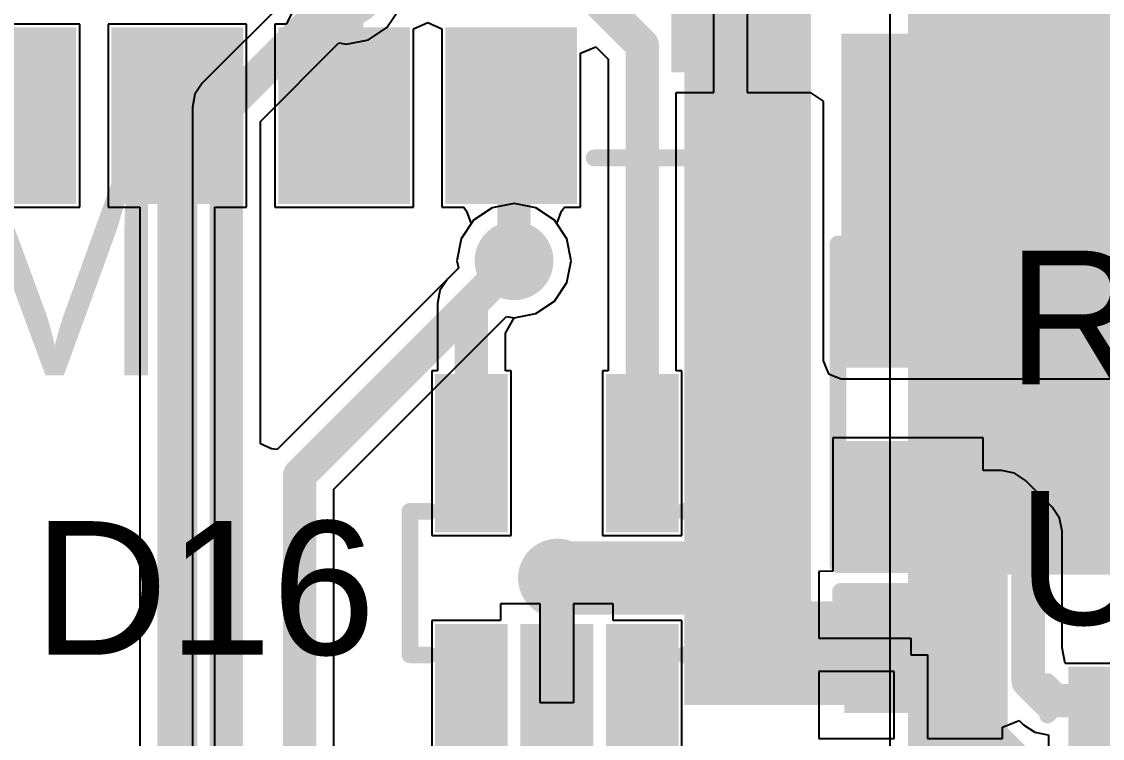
# Model space of a CAD drawing. Header units: millimetres. Extents: x -0.27 to 4.7, y -0.39 to 2.83.
# Drawn here: x 0.8105 to 1.1342, y 1.9989 to 2.2136 of the extents above; entities that cross this region are included whole.
import ezdxf

# ---------------------------------------------------------------- set-up
doc = ezdxf.new("R2010")
doc.units = ezdxf.units.MM
doc.header["$MEASUREMENT"] = 0
for name, color, linetype in [('BottomLayer', 5, 'Continuous'), ('BottomSolder', 6, 'Continuous'), ('TopLayer', 1, 'Continuous'), ('TopOverlay', 2, 'Continuous'), ('TopPaste', 8, 'Continuous'), ('TopSolder', 216, 'Continuous'), ('ViaHoleLayer', 16, 'Continuous')]:
    doc.layers.add(name, color=color, linetype=linetype)
doc.styles.add('Arial', font='', dxfattribs={"height": 0.2})
doc.styles.get('Arial').set_extended_font_data('Arial')

# ---------------------------------------------------------------- blocks, each defined once
blk = doc.blocks.new('XKNANO_113_14')
at = {"layer": 'TopLayer'}
for points in [[(-0.20591, 0.2878), (-0.17441, 0.2878), (-0.17441, 0.24291), (-0.20591, 0.24291)], [(-0.15591, 0.2878), (-0.12441, 0.2878), (-0.12441, 0.24291), (-0.15591, 0.24291)], [(-0.10591, 0.2878), (-0.07441, 0.2878), (-0.07441, 0.24291), (-0.10591, 0.24291)], [(-0.05591, 0.2878), (-0.02441, 0.2878), (-0.02441, 0.24291), (-0.05591, 0.24291)], [(-0.26969, 0.24843), (-0.24213, 0.24843), (-0.24213, 0.16575), (-0.26969, 0.16575)]]:
    blk.add_hatch(color=1, dxfattribs=at).paths.add_polyline_path(points)
at = {"layer": 'TopPaste'}
for points in [[(-0.20591, 0.2878), (-0.17441, 0.2878), (-0.17441, 0.24291), (-0.20591, 0.24291)], [(-0.15591, 0.2878), (-0.12441, 0.2878), (-0.12441, 0.24291), (-0.15591, 0.24291)], [(-0.10591, 0.2878), (-0.07441, 0.2878), (-0.07441, 0.24291), (-0.10591, 0.24291)], [(-0.05591, 0.2878), (-0.02441, 0.2878), (-0.02441, 0.24291), (-0.05591, 0.24291)], [(-0.26969, 0.24843), (-0.24213, 0.24843), (-0.24213, 0.16575), (-0.26969, 0.16575)]]:
    blk.add_hatch(color=8, dxfattribs=at).paths.add_polyline_path(points)
at = {"layer": 'TopSolder'}
for points in [[(-0.20991, 0.2918), (-0.17041, 0.2918), (-0.17041, 0.23891), (-0.20991, 0.23891)], [(-0.15991, 0.2918), (-0.12041, 0.2918), (-0.12041, 0.23891), (-0.15991, 0.23891)], [(-0.10991, 0.2918), (-0.07041, 0.2918), (-0.07041, 0.23891), (-0.10991, 0.23891)], [(-0.05991, 0.2918), (-0.02041, 0.2918), (-0.02041, 0.23891), (-0.05991, 0.23891)], [(-0.27369, 0.25243), (-0.23813, 0.25243), (-0.23813, 0.16175), (-0.27369, 0.16175)]]:
    blk.add_hatch(color=216, dxfattribs=at).paths.add_polyline_path(points)
at = {"layer": 'TopOverlay', "const_width": 0.005}
for points in [[(-0.26, 0.278), (-0.26, 0.258)], [(-0.215, 0.278), (-0.26, 0.278)]]:
    blk.add_lwpolyline(points, dxfattribs=at)
at = {"layer": 'TopOverlay', "const_width": 0.0025}
for points in [[(-0.26125, 0.278, 1), (-0.25875, 0.278, 1)], [(-0.26125, 0.278, 1), (-0.25875, 0.278, 1)], [(-0.21625, 0.278, 1), (-0.21375, 0.278, 1)], [(-0.26125, 0.258, 1), (-0.25875, 0.258, 1)]]:
    blk.add_lwpolyline(points, format="xyb", close=True, dxfattribs=at)
blk = doc.blocks.new('8_VSSOP_51')
at = {"layer": 'TopLayer'}
for points in [[(-0.07677, 0.03543), (-0.04528, 0.03543), (-0.04528, 0.02362), (-0.07677, 0.02362)], [(0.04528, 0.03543), (0.07677, 0.03543), (0.07677, 0.02362), (0.04528, 0.02362)], [(-0.07677, 0.01575), (-0.04528, 0.01575), (-0.04528, 0.00394), (-0.07677, 0.00394)], [(0.04528, 0.01575), (0.07677, 0.01575), (0.07677, 0.00394), (0.04528, 0.00394)], [(-0.07677, -0.00394), (-0.04528, -0.00394), (-0.04528, -0.01575), (-0.07677, -0.01575)], [(0.04528, -0.00394), (0.07677, -0.00394), (0.07677, -0.01575), (0.04528, -0.01575)], [(-0.07677, -0.02362), (-0.04528, -0.02362), (-0.04528, -0.03543), (-0.07677, -0.03543)], [(0.04528, -0.02362), (0.07677, -0.02362), (0.07677, -0.03543), (0.04528, -0.03543)]]:
    blk.add_hatch(color=1, dxfattribs=at).paths.add_polyline_path(points)
at = {"layer": 'TopPaste'}
for points in [[(-0.07677, 0.03543), (-0.04528, 0.03543), (-0.04528, 0.02362), (-0.07677, 0.02362)], [(0.04528, 0.03543), (0.07677, 0.03543), (0.07677, 0.02362), (0.04528, 0.02362)], [(-0.07677, 0.01575), (-0.04528, 0.01575), (-0.04528, 0.00394), (-0.07677, 0.00394)], [(0.04528, 0.01575), (0.07677, 0.01575), (0.07677, 0.00394), (0.04528, 0.00394)], [(-0.07677, -0.00394), (-0.04528, -0.00394), (-0.04528, -0.01575), (-0.07677, -0.01575)], [(0.04528, -0.00394), (0.07677, -0.00394), (0.07677, -0.01575), (0.04528, -0.01575)], [(-0.07677, -0.02362), (-0.04528, -0.02362), (-0.04528, -0.03543), (-0.07677, -0.03543)], [(0.04528, -0.02362), (0.07677, -0.02362), (0.07677, -0.03543), (0.04528, -0.03543)]]:
    blk.add_hatch(color=8, dxfattribs=at).paths.add_polyline_path(points)
at = {"layer": 'TopSolder'}
for points in [[(-0.08077, 0.03943), (-0.04128, 0.03943), (-0.04128, 0.01962), (-0.08077, 0.01962)], [(0.04128, 0.03943), (0.08077, 0.03943), (0.08077, 0.01962), (0.04128, 0.01962)], [(-0.08077, 0.01975), (-0.04128, 0.01975), (-0.04128, -0.00006), (-0.08077, -0.00006)], [(0.04128, 0.01975), (0.08077, 0.01975), (0.08077, -0.00006), (0.04128, -0.00006)], [(-0.08077, 0.00006), (-0.04128, 0.00006), (-0.04128, -0.01975), (-0.08077, -0.01975)], [(0.04128, 0.00006), (0.08077, 0.00006), (0.08077, -0.01975), (0.04128, -0.01975)], [(-0.08077, -0.01962), (-0.04128, -0.01962), (-0.04128, -0.03943), (-0.08077, -0.03943)], [(0.04128, -0.01962), (0.08077, -0.01962), (0.08077, -0.03943), (0.04128, -0.03943)]]:
    blk.add_hatch(color=216, dxfattribs=at).paths.add_polyline_path(points)
at = {"layer": 'TopOverlay', "const_width": 0.005}
for points in [[(-0.041, 0.041), (0.038, 0.041)], [(-0.087, 0.035), (-0.082, 0.03)], [(-0.087, 0.025), (-0.087, 0.035)], [(-0.087, 0.025), (-0.082, 0.03)], [(-0.041, -0.041), (0.038, -0.041)]]:
    blk.add_lwpolyline(points, dxfattribs=at)
at = {"layer": 'TopOverlay', "const_width": 0.0025}
for points in [[(-0.04225, 0.041, 1), (-0.03975, 0.041, 1)], [(0.03675, 0.041, 1), (0.03925, 0.041, 1)], [(-0.08825, 0.035, 1), (-0.08575, 0.035, 1)], [(-0.08825, 0.035, 1), (-0.08575, 0.035, 1)], [(-0.08325, 0.03, 1), (-0.08075, 0.03, 1)], [(-0.08325, 0.03, 1), (-0.08075, 0.03, 1)], [(-0.08825, 0.025, 1), (-0.08575, 0.025, 1)], [(-0.08825, 0.025, 1), (-0.08575, 0.025, 1)], [(-0.04225, -0.041, 1), (-0.03975, -0.041, 1)], [(0.03675, -0.041, 1), (0.03925, -0.041, 1)]]:
    blk.add_lwpolyline(points, format="xyb", close=True, dxfattribs=at)
blk = doc.blocks.new('R___0603_71')
at = {"layer": 'TopLayer'}
for points in [[(-0.015, 0.0175), (-0.015, -0.0175), (-0.045, -0.0175), (-0.045, 0.0175)], [(0.045, 0.0175), (0.045, -0.0175), (0.015, -0.0175), (0.015, 0.0175)]]:
    blk.add_hatch(color=1, dxfattribs=at).paths.add_polyline_path(points)
at = {"layer": 'TopPaste'}
for points in [[(-0.015, 0.0175), (-0.015, -0.0175), (-0.045, -0.0175), (-0.045, 0.0175)], [(0.045, 0.0175), (0.045, -0.0175), (0.015, -0.0175), (0.015, 0.0175)]]:
    blk.add_hatch(color=8, dxfattribs=at).paths.add_polyline_path(points)
at = {"layer": 'TopSolder'}
for points in [[(-0.011, 0.0215), (-0.011, -0.0215), (-0.049, -0.0215), (-0.049, 0.0215)], [(0.049, 0.0215), (0.049, -0.0215), (0.011, -0.0215), (0.011, 0.0215)]]:
    blk.add_hatch(color=216, dxfattribs=at).paths.add_polyline_path(points)
at = {"layer": 'TopOverlay', "const_width": 0.005}
for points in [[(-0.048, 0.021), (0.048, 0.021)], [(-0.048, 0.021), (-0.048, -0.021)], [(0.048, 0.021), (0.048, -0.021)], [(-0.048, -0.021), (0.048, -0.021)]]:
    blk.add_lwpolyline(points, dxfattribs=at)
at = {"layer": 'TopOverlay', "const_width": 0.0025}
for points in [[(-0.04925, 0.021, 1), (-0.04675, 0.021, 1)], [(-0.04925, 0.021, 1), (-0.04675, 0.021, 1)], [(0.04675, 0.021, 1), (0.04925, 0.021, 1)], [(0.04675, 0.021, 1), (0.04925, 0.021, 1)], [(-0.04925, -0.021, 1), (-0.04675, -0.021, 1)], [(-0.04925, -0.021, 1), (-0.04675, -0.021, 1)], [(0.04675, -0.021, 1), (0.04925, -0.021, 1)], [(0.04675, -0.021, 1), (0.04925, -0.021, 1)]]:
    blk.add_lwpolyline(points, format="xyb", close=True, dxfattribs=at)
blk = doc.blocks.new('SOT_323_5_153')
at = {"layer": 'TopLayer'}
for points in [[(-0.05709, 0.03248), (-0.01772, 0.03248), (-0.01772, 0.0187), (-0.05709, 0.0187)], [(0.01772, 0.03248), (0.05709, 0.03248), (0.05709, 0.0187), (0.01772, 0.0187)], [(-0.05709, 0.00689), (-0.01772, 0.00689), (-0.01772, -0.00689), (-0.05709, -0.00689)], [(-0.05709, -0.0187), (-0.01772, -0.0187), (-0.01772, -0.03248), (-0.05709, -0.03248)], [(0.01772, -0.0187), (0.05709, -0.0187), (0.05709, -0.03248), (0.01772, -0.03248)]]:
    blk.add_hatch(color=1, dxfattribs=at).paths.add_polyline_path(points)
at = {"layer": 'TopPaste'}
for points in [[(-0.05709, 0.03248), (-0.01772, 0.03248), (-0.01772, 0.0187), (-0.05709, 0.0187)], [(0.01772, 0.03248), (0.05709, 0.03248), (0.05709, 0.0187), (0.01772, 0.0187)], [(-0.05709, 0.00689), (-0.01772, 0.00689), (-0.01772, -0.00689), (-0.05709, -0.00689)], [(-0.05709, -0.0187), (-0.01772, -0.0187), (-0.01772, -0.03248), (-0.05709, -0.03248)], [(0.01772, -0.0187), (0.05709, -0.0187), (0.05709, -0.03248), (0.01772, -0.03248)]]:
    blk.add_hatch(color=8, dxfattribs=at).paths.add_polyline_path(points)
at = {"layer": 'TopSolder'}
for points in [[(-0.06109, 0.03648), (-0.01372, 0.03648), (-0.01372, 0.0147), (-0.06109, 0.0147)], [(0.01372, 0.03648), (0.06109, 0.03648), (0.06109, 0.0147), (0.01372, 0.0147)], [(-0.06109, 0.01089), (-0.01372, 0.01089), (-0.01372, -0.01089), (-0.06109, -0.01089)], [(-0.06109, -0.0147), (-0.01372, -0.0147), (-0.01372, -0.03648), (-0.06109, -0.03648)], [(0.01372, -0.0147), (0.06109, -0.0147), (0.06109, -0.03648), (0.01372, -0.03648)]]:
    blk.add_hatch(color=216, dxfattribs=at).paths.add_polyline_path(points)
at = {"layer": 'TopOverlay', "const_width": 0.005}
for points in [[(-0.023, 0.044), (-0.023, 0.038)], [(-0.023, 0.044), (0.02, 0.044)], [(0.02, 0.044), (0.02, 0.038)], [(-0.068, 0.031), (-0.063, 0.026)], [(-0.068, 0.031), (-0.068, 0.021)], [(-0.063, 0.026), (-0.068, 0.021)], [(-0.023, -0.038), (-0.023, -0.044)], [(0.02, -0.038), (0.02, -0.044)], [(-0.023, -0.044), (0.02, -0.044)]]:
    blk.add_lwpolyline(points, dxfattribs=at)
at = {"layer": 'TopOverlay', "const_width": 0.0025}
for points in [[(-0.02425, 0.044, 1), (-0.02175, 0.044, 1)], [(-0.02425, 0.044, 1), (-0.02175, 0.044, 1)], [(0.01875, 0.044, 1), (0.02125, 0.044, 1)], [(0.01875, 0.044, 1), (0.02125, 0.044, 1)], [(-0.02425, 0.038, 1), (-0.02175, 0.038, 1)], [(0.01875, 0.038, 1), (0.02125, 0.038, 1)], [(-0.06925, 0.031, 1), (-0.06675, 0.031, 1)], [(-0.06925, 0.031, 1), (-0.06675, 0.031, 1)], [(-0.06425, 0.026, 1), (-0.06175, 0.026, 1)], [(-0.06425, 0.026, 1), (-0.06175, 0.026, 1)], [(-0.06925, 0.021, 1), (-0.06675, 0.021, 1)], [(-0.06925, 0.021, 1), (-0.06675, 0.021, 1)], [(-0.02425, -0.038, 1), (-0.02175, -0.038, 1)], [(0.01875, -0.038, 1), (0.02125, -0.038, 1)], [(-0.02425, -0.044, 1), (-0.02175, -0.044, 1)], [(-0.02425, -0.044, 1), (-0.02175, -0.044, 1)], [(0.01875, -0.044, 1), (0.02125, -0.044, 1)], [(0.01875, -0.044, 1), (0.02125, -0.044, 1)]]:
    blk.add_lwpolyline(points, format="xyb", close=True, dxfattribs=at)
blk = doc.blocks.new('C___0603_187')
at = {"layer": 'TopLayer'}
for points in [[(-0.015, 0.0175), (-0.015, -0.0175), (-0.045, -0.0175), (-0.045, 0.0175)], [(0.045, 0.0175), (0.045, -0.0175), (0.015, -0.0175), (0.015, 0.0175)]]:
    blk.add_hatch(color=1, dxfattribs=at).paths.add_polyline_path(points)
at = {"layer": 'TopPaste'}
for points in [[(-0.015, 0.0175), (-0.015, -0.0175), (-0.045, -0.0175), (-0.045, 0.0175)], [(0.045, 0.0175), (0.045, -0.0175), (0.015, -0.0175), (0.015, 0.0175)]]:
    blk.add_hatch(color=8, dxfattribs=at).paths.add_polyline_path(points)
at = {"layer": 'TopSolder'}
for points in [[(-0.01264, 0.01986), (-0.01264, -0.01986), (-0.04736, -0.01986), (-0.04736, 0.01986)], [(0.04736, 0.01986), (0.04736, -0.01986), (0.01264, -0.01986), (0.01264, 0.01986)]]:
    blk.add_hatch(color=216, dxfattribs=at).paths.add_polyline_path(points)
at = {"layer": 'TopOverlay', "const_width": 0.005}
for points in [[(-0.049, 0.021), (-0.049, -0.021)], [(-0.049, 0.021), (-0.018, 0.021)], [(0.018, 0.021), (0.049, 0.021)], [(0.049, 0.021), (0.049, -0.021)], [(-0.049, -0.021), (-0.018, -0.021)], [(0.018, -0.021), (0.049, -0.021)]]:
    blk.add_lwpolyline(points, dxfattribs=at)
at = {"layer": 'TopOverlay', "const_width": 0.0025}
for points in [[(-0.05025, 0.021, 1), (-0.04775, 0.021, 1)], [(-0.05025, 0.021, 1), (-0.04775, 0.021, 1)], [(-0.01925, 0.021, 1), (-0.01675, 0.021, 1)], [(0.01675, 0.021, 1), (0.01925, 0.021, 1)], [(0.04775, 0.021, 1), (0.05025, 0.021, 1)], [(0.04775, 0.021, 1), (0.05025, 0.021, 1)], [(-0.05025, -0.021, 1), (-0.04775, -0.021, 1)], [(-0.05025, -0.021, 1), (-0.04775, -0.021, 1)], [(-0.01925, -0.021, 1), (-0.01675, -0.021, 1)], [(0.01675, -0.021, 1), (0.01925, -0.021, 1)], [(0.04775, -0.021, 1), (0.05025, -0.021, 1)], [(0.04775, -0.021, 1), (0.05025, -0.021, 1)]]:
    blk.add_lwpolyline(points, format="xyb", close=True, dxfattribs=at)

msp = doc.modelspace()

# ---------------------------------------------------------------- hatches: boundary and pattern name
at = {"layer": 'BottomLayer'}
for points in [[(1.076, 1.901), (1.10582, 1.901), (1.10582, 2.254), (1.076, 2.254)], [(1.08082, 2.04795), (1.30082, 2.04795), (1.30082, 2.255), (1.08082, 2.255)]]:
    msp.add_hatch(color=5, dxfattribs=at).paths.add_polyline_path(points)
h = msp.add_hatch(color=5, dxfattribs=at)
edge = h.paths.add_edge_path()
edge.add_arc((0.90782, 2.22395), 0.01181, 0, 360)
h = msp.add_hatch(color=5, dxfattribs=at)
edge = h.paths.add_edge_path()
edge.add_arc((1.09538, 2.19505), 0.01181, 0, 360)
h = msp.add_hatch(color=5, dxfattribs=at)
edge = h.paths.add_edge_path()
edge.add_arc((1.12, 2.196), 0.01181, 0, 360)
h = msp.add_hatch(color=5, dxfattribs=at)
edge = h.paths.add_edge_path()
edge.add_arc((1.1446, 2.196), 0.01181, 0, 360)
h = msp.add_hatch(color=5, dxfattribs=at)
edge = h.paths.add_edge_path()
edge.add_arc((1.09638, 2.16805), 0.01181, 0, 360)
h = msp.add_hatch(color=5, dxfattribs=at)
edge = h.paths.add_edge_path()
edge.add_arc((1.121, 2.169), 0.01181, 0, 360)
h = msp.add_hatch(color=5, dxfattribs=at)
edge = h.paths.add_edge_path()
edge.add_arc((1.1456, 2.169), 0.01181, 0, 360)
h = msp.add_hatch(color=5, dxfattribs=at)
edge = h.paths.add_edge_path()
edge.add_arc((0.958, 2.142), 0.01181, 0, 360)
h = msp.add_hatch(color=5, dxfattribs=at)
edge = h.paths.add_edge_path()
edge.add_arc((0.971, 2.04695), 0.01181, 0, 360)
h = msp.add_hatch(color=5, dxfattribs=at)
edge = h.paths.add_edge_path()
edge.add_arc((1.02788, 2.04695), 0.01181, 0, 360)
at = {"layer": 'BottomSolder'}
h = msp.add_hatch(color=6, dxfattribs=at)
edge = h.paths.add_edge_path()
edge.add_arc((1.12, 2.196), 0.00591, 0, 360)
h = msp.add_hatch(color=6, dxfattribs=at)
edge = h.paths.add_edge_path()
edge.add_arc((1.09538, 2.19505), 0.00591, 0, 360)
h = msp.add_hatch(color=6, dxfattribs=at)
edge = h.paths.add_edge_path()
edge.add_arc((1.09638, 2.16805), 0.00591, 0, 360)
h = msp.add_hatch(color=6, dxfattribs=at)
edge = h.paths.add_edge_path()
edge.add_arc((1.121, 2.169), 0.00591, 0, 360)
h = msp.add_hatch(color=6, dxfattribs=at)
edge = h.paths.add_edge_path()
edge.add_arc((0.958, 2.142), 0.00591, 0, 360)
h = msp.add_hatch(color=6, dxfattribs=at)
edge = h.paths.add_edge_path()
edge.add_arc((0.971, 2.04695), 0.00591, 0, 360)
h = msp.add_hatch(color=6, dxfattribs=at)
edge = h.paths.add_edge_path()
edge.add_arc((1.02788, 2.04695), 0.00591, 0, 360)
at = {"layer": 'TopLayer'}
for points in [[(1.009, 2.00895), (1.047, 2.00895), (1.047, 2.284), (1.009, 2.284)], [(1.056, 2.112), (1.229, 2.112), (1.229, 2.21), (1.056, 2.21)], [(1.01082, 2.00895), (1.09482, 2.00895), (1.09482, 2.03995), (1.01082, 2.03995)]]:
    msp.add_hatch(color=1, dxfattribs=at).paths.add_polyline_path(points)
h = msp.add_hatch(color=1, dxfattribs=at)
edge = h.paths.add_edge_path()
edge.add_arc((0.90782, 2.22395), 0.01181, 0, 360)
h = msp.add_hatch(color=1, dxfattribs=at)
edge = h.paths.add_edge_path()
edge.add_arc((1.09538, 2.19505), 0.01181, 0, 360)
h = msp.add_hatch(color=1, dxfattribs=at)
edge = h.paths.add_edge_path()
edge.add_arc((1.12, 2.196), 0.01181, 0, 360)
h = msp.add_hatch(color=1, dxfattribs=at)
edge = h.paths.add_edge_path()
edge.add_arc((1.1446, 2.196), 0.01181, 0, 360)
h = msp.add_hatch(color=1, dxfattribs=at)
edge = h.paths.add_edge_path()
edge.add_arc((1.09638, 2.16805), 0.01181, 0, 360)
h = msp.add_hatch(color=1, dxfattribs=at)
edge = h.paths.add_edge_path()
edge.add_arc((1.121, 2.169), 0.01181, 0, 360)
h = msp.add_hatch(color=1, dxfattribs=at)
edge = h.paths.add_edge_path()
edge.add_arc((1.1456, 2.169), 0.01181, 0, 360)
h = msp.add_hatch(color=1, dxfattribs=at)
edge = h.paths.add_edge_path()
edge.add_arc((0.958, 2.142), 0.01181, 0, 360)
h = msp.add_hatch(color=1, dxfattribs=at)
edge = h.paths.add_edge_path()
edge.add_arc((0.971, 2.04695), 0.01181, 0, 360)
h = msp.add_hatch(color=1, dxfattribs=at)
edge = h.paths.add_edge_path()
edge.add_arc((1.02788, 2.04695), 0.01181, 0, 360)
at = {"layer": 'TopSolder'}
h = msp.add_hatch(color=216, dxfattribs=at)
edge = h.paths.add_edge_path()
edge.add_arc((1.12, 2.196), 0.00591, 0, 360)
h = msp.add_hatch(color=216, dxfattribs=at)
edge = h.paths.add_edge_path()
edge.add_arc((1.09538, 2.19505), 0.00591, 0, 360)
h = msp.add_hatch(color=216, dxfattribs=at)
edge = h.paths.add_edge_path()
edge.add_arc((1.09638, 2.16805), 0.00591, 0, 360)
h = msp.add_hatch(color=216, dxfattribs=at)
edge = h.paths.add_edge_path()
edge.add_arc((1.121, 2.169), 0.00591, 0, 360)
h = msp.add_hatch(color=216, dxfattribs=at)
edge = h.paths.add_edge_path()
edge.add_arc((0.958, 2.142), 0.00591, 0, 360)
h = msp.add_hatch(color=216, dxfattribs=at)
edge = h.paths.add_edge_path()
edge.add_arc((0.971, 2.04695), 0.00591, 0, 360)
h = msp.add_hatch(color=216, dxfattribs=at)
edge = h.paths.add_edge_path()
edge.add_arc((1.02788, 2.04695), 0.00591, 0, 360)
at = {"layer": 'ViaHoleLayer'}
h = msp.add_hatch(color=16, dxfattribs=at)
edge = h.paths.add_edge_path()
edge.add_arc((1.12, 2.196), 0.00591, 0, 360)
h = msp.add_hatch(color=16, dxfattribs=at)
edge = h.paths.add_edge_path()
edge.add_arc((1.09538, 2.19505), 0.00591, 0, 360)
h = msp.add_hatch(color=16, dxfattribs=at)
edge = h.paths.add_edge_path()
edge.add_arc((1.09638, 2.16805), 0.00591, 0, 360)
h = msp.add_hatch(color=16, dxfattribs=at)
edge = h.paths.add_edge_path()
edge.add_arc((1.121, 2.169), 0.00591, 0, 360)
h = msp.add_hatch(color=16, dxfattribs=at)
edge = h.paths.add_edge_path()
edge.add_arc((0.958, 2.142), 0.00591, 0, 360)
h = msp.add_hatch(color=16, dxfattribs=at)
edge = h.paths.add_edge_path()
edge.add_arc((0.971, 2.04695), 0.00591, 0, 360)
h = msp.add_hatch(color=16, dxfattribs=at)
edge = h.paths.add_edge_path()
edge.add_arc((1.02788, 2.04695), 0.00591, 0, 360)

# ---------------------------------------------------------------- linework, layer by layer
at = {"layer": 'BottomLayer'}
for p, q in [((1.07059, 2.254), (1.07059, 1.90653)), ((0.89113, 2.22168), (0.86461, 2.19516)), ((0.91994, 2.21183), (0.92366, 2.21739)), ((0.91438, 2.20811), (0.91994, 2.21183)), ((0.90782, 2.20681), (0.91438, 2.20811)), ((0.88202, 2.18373), (0.90555, 2.20726)), ((0.90555, 2.20726), (0.90782, 2.20681)), ((0.86461, 2.19516), (0.8624, 2.19185)), ((0.8624, 2.19185), (0.86163, 2.18795)), ((0.86163, 2.18795), (0.86163, 1.55695)), ((0.88202, 2.08716), (0.88202, 2.18373)), ((0.95144, 2.15784), (0.94588, 2.15412)), ((0.958, 2.15914), (0.95144, 2.15784)), ((0.96456, 2.15784), (0.958, 2.15914)), ((0.97012, 2.15412), (0.96456, 2.15784)), ((0.94588, 2.15412), (0.94216, 2.14856)), ((0.97384, 2.14856), (0.97012, 2.15412)), ((0.94216, 2.14856), (0.94086, 2.142)), ((0.97514, 2.142), (0.97384, 2.14856)), ((0.94086, 2.142), (0.94131, 2.13973)), ((0.97384, 2.13544), (0.97514, 2.142)), ((0.94131, 2.13973), (0.88702, 2.08544)), ((0.97012, 2.12988), (0.97384, 2.13544)), ((0.96456, 2.12616), (0.97012, 2.12988)), ((0.90402, 2.0736), (0.95573, 2.12531)), ((0.95573, 2.12531), (0.958, 2.12486)), ((0.958, 2.12486), (0.96456, 2.12616)), ((0.88531, 2.08563), (0.88202, 2.08716)), ((0.88702, 2.08544), (0.88531, 2.08563)), ((0.90402, 1.95296), (0.90402, 2.0736))]:
    msp.add_line(p, q, dxfattribs=at)
for points, const_width in [([(0.87182, 2.18795), (0.90782, 2.22395)], 0.01), ([(0.87182, 1.55695), (0.87182, 2.18795)], 0.01), ([(0.89382, 2.07782), (0.958, 2.142)], 0.01), ([(0.89382, 1.57218), (0.89382, 2.07782)], 0.01), ([(0.971, 2.04695), (1.02788, 2.04695)], 0.022)]:
    msp.add_lwpolyline(points, dxfattribs=dict(at, const_width=const_width))
for points, const_width in [([(0.86932, 2.18795, 1), (0.87432, 2.18795, 1)], 0.005), ([(0.86932, 2.18795, 1), (0.87432, 2.18795, 1)], 0.005), ([(0.9555, 2.142, 1), (0.9605, 2.142, 1)], 0.005), ([(0.89132, 2.07782, 1), (0.89632, 2.07782, 1)], 0.005), ([(0.89132, 2.07782, 1), (0.89632, 2.07782, 1)], 0.005), ([(0.9655, 2.04695, 1), (0.9765, 2.04695, 1)], 0.011), ([(1.02238, 2.04695, 1), (1.03338, 2.04695, 1)], 0.011)]:
    msp.add_lwpolyline(points, format="xyb", close=True, dxfattribs=dict(at, const_width=const_width))
at = {"layer": 'TopLayer'}
for p, q in [((1.02788, 2.24372), (1.02788, 2.19238)), ((1.01788, 2.19238), (1.01788, 2.23872)), ((0.89161, 2.2165), (0.88969, 2.21289)), ((0.82788, 2.21289), (0.78638, 2.21289)), ((0.82788, 2.15801), (0.82788, 2.21289)), ((0.87788, 2.21289), (0.83638, 2.21289)), ((0.83638, 2.21289), (0.83638, 2.15801)), ((0.87788, 2.15801), (0.87788, 2.21289)), ((0.88969, 2.21289), (0.88638, 2.21289)), ((0.88638, 2.21289), (0.88638, 2.15801)), ((0.92788, 2.21147), (0.93213, 2.21339)), ((0.92788, 2.15801), (0.92788, 2.21147)), ((0.93213, 2.21339), (0.93638, 2.21147)), ((0.93638, 2.21147), (0.93638, 2.15801)), ((0.97788, 2.20417), (0.9825, 2.20608)), ((0.9825, 2.20608), (0.98622, 2.20236)), ((0.97788, 2.15801), (0.97788, 2.20417)), ((0.98622, 2.20236), (0.98622, 2.10904)), ((1.00661, 2.10904), (1.00661, 2.19238)), ((1.00661, 2.19238), (1.01788, 2.19238)), ((1.02788, 2.19238), (1.04666, 2.19238)), ((1.04666, 2.19238), (1.05059, 2.1898)), ((1.05059, 2.1898), (1.05059, 2.112)), ((0.78741, 2.15801), (0.82788, 2.15801)), ((0.83638, 2.15801), (0.84591, 2.15801)), ((0.84591, 2.15801), (0.84591, 1.95564)), ((0.86835, 1.96029), (0.86835, 2.15801)), ((0.86835, 2.15801), (0.87788, 2.15801)), ((0.88638, 2.15801), (0.92788, 2.15801)), ((0.93638, 2.15801), (0.94292, 2.15801)), ((0.94292, 2.15801), (0.94379, 2.15688)), ((0.94379, 2.15688), (0.94514, 2.15301)), ((0.97086, 2.15301), (0.97221, 2.15688)), ((0.97221, 2.15688), (0.97308, 2.15801)), ((0.97308, 2.15801), (0.97788, 2.15801)), ((0.94514, 2.15301), (0.94216, 2.14856)), ((0.97384, 2.14856), (0.97086, 2.15301)), ((0.94216, 2.14856), (0.94086, 2.142)), ((0.97514, 2.142), (0.97384, 2.14856)), ((0.94086, 2.142), (0.94131, 2.13973)), ((0.97384, 2.13544), (0.97514, 2.142)), ((0.94131, 2.13973), (0.93802, 2.13644)), ((0.93802, 2.13644), (0.93581, 2.13313)), ((0.97012, 2.12988), (0.97384, 2.13544)), ((0.93581, 2.13313), (0.93504, 2.12923)), ((0.93504, 2.12923), (0.93504, 2.10904)), ((0.96456, 2.12616), (0.97012, 2.12988)), ((0.95543, 2.12027), (0.958, 2.12486)), ((0.958, 2.12486), (0.96456, 2.12616)), ((0.95543, 2.10904), (0.95543, 2.12027)), ((1.05059, 2.112), (1.05217, 2.10817)), ((0.93504, 2.10904), (0.93334, 2.10904)), ((0.93334, 2.10904), (0.93334, 2.05967)), ((0.95712, 2.10904), (0.95543, 2.10904)), ((0.95712, 2.05967), (0.95712, 2.10904)), ((0.98622, 2.10904), (0.98452, 2.10904)), ((0.98452, 2.10904), (0.98452, 2.05967)), ((1.0083, 2.10904), (1.00661, 2.10904)), ((1.0083, 2.05967), (1.0083, 2.10904)), ((1.05217, 2.10817), (1.056, 2.10659)), ((1.056, 2.10659), (1.13659, 2.10659)), ((1.0985, 2.089), (1.0535, 2.089)), ((1.0535, 2.089), (1.0535, 2.049)), ((1.0985, 2.0792), (1.0985, 2.089)), ((1.104, 2.0792), (1.0985, 2.0792)), ((1.1079, 2.07842), (1.104, 2.0792)), ((1.11121, 2.07621), (1.1079, 2.07842)), ((1.11921, 2.06821), (1.11121, 2.07621)), ((1.12142, 2.0649), (1.11921, 2.06821)), ((1.1222, 2.061), (1.12142, 2.0649)), ((0.93334, 2.05967), (0.95712, 2.05967)), ((0.98452, 2.05967), (1.0083, 2.05967)), ((1.1222, 2.02603), (1.1222, 2.061)), ((1.0535, 2.049), (1.04932, 2.04895)), ((1.04932, 2.04895), (1.04932, 2.02895)), ((0.96582, 2.03923), (0.95393, 2.03923)), ((0.95393, 2.03923), (0.95393, 2.03423)), ((0.96582, 2.00955), (0.96582, 2.03923)), ((0.98771, 2.03923), (0.97582, 2.03923)), ((0.97582, 2.03923), (0.97582, 2.00955)), ((0.98771, 2.03423), (0.98771, 2.03923)), ((0.95393, 2.03423), (0.93334, 2.03423)), ((0.93334, 2.03423), (0.93334, 1.98486)), ((1.0083, 2.03423), (0.98771, 2.03423)), ((1.0083, 1.98486), (1.0083, 2.03423)), ((1.04932, 2.02895), (1.07682, 2.02895)), ((1.07682, 2.02895), (1.07682, 2.02395)), ((1.07682, 2.02395), (1.08182, 2.02395)), ((1.08182, 2.02395), (1.08182, 1.99895)), ((1.12305, 2.02138), (1.1222, 2.02603)), ((1.13909, 2.02138), (1.12305, 2.02138)), ((1.07182, 2.01895), (1.04932, 2.01895)), ((1.04932, 2.01895), (1.04932, 1.99895)), ((1.07182, 1.99895), (1.07182, 2.01895)), ((0.97582, 2.00955), (0.96582, 2.00955)), ((1.10432, 2.00226), (1.10932, 2.00433)), ((1.10932, 2.00433), (1.11065, 2.003)), ((1.10432, 1.99895), (1.10432, 2.00226)), ((1.11065, 2.003), (1.11396, 2.00079)), ((1.11396, 2.00079), (1.11786, 2.00002)), ((1.04932, 1.99895), (1.07182, 1.99895)), ((1.08182, 1.99895), (1.10432, 1.99895)), ((1.11786, 2.00002), (1.11805, 2.00002)), ((1.11805, 2.00002), (1.11805, 1.99579))]:
    msp.add_line(p, q, dxfattribs=at)
for points, const_width in [([(0.90782, 2.18615), (0.90782, 2.22395)], 0.01), ([(0.97905, 2.22395), (0.99641, 2.20659)], 0.01), ([(0.99641, 2.08435), (0.99641, 2.20659)], 0.01), ([(0.85713, 1.95564), (0.85713, 2.18545)], 0.012), ([(0.95713, 2.18545), (0.958, 2.18458)], 0.01), ([(0.958, 2.13831), (0.958, 2.18458)], 0.01), ([(0.94523, 2.12923), (0.958, 2.142)], 0.01), ([(0.94523, 2.08435), (0.94523, 2.12923)], 0.01), ([(1.076, 2.069), (1.104, 2.069)], 0.01), ([(1.104, 2.069), (1.112, 2.061)], 0.01), ([(1.112, 2.01607), (1.112, 2.061)], 0.01), ([(1.02288, 2.0477), (1.02319, 2.04739)], 0.022), ([(0.97082, 2.00955), (0.97082, 2.04695)], 0.01), ([(1.07682, 2.02395), (1.07932, 2.02395)], 0.01), ([(1.07932, 2.02395), (1.08932, 2.01395)], 0.01), ([(1.112, 2.01607), (1.11786, 2.01021)], 0.01), ([(1.08932, 2.01145), (1.08932, 2.01395)], 0.01), ([(0.94503, 2.00934), (0.94523, 2.00955)], 0.01), ([(0.94503, 1.97974), (0.94503, 2.00934)], 0.01), ([(0.97082, 2.00955), (0.97271, 2.01144)], 0.01), ([(0.99641, 1.95741), (0.99641, 2.00955)], 0.012), ([(1.08932, 2.01145), (1.10953, 1.99124)], 0.01), ([(1.11786, 2.01021), (1.1438, 2.01021)], 0.01)]:
    msp.add_lwpolyline(points, dxfattribs=dict(at, const_width=const_width))
for points, const_width in [([(0.99391, 2.20659, 1), (0.99891, 2.20659, 1)], 0.005), ([(0.99391, 2.20659, 1), (0.99891, 2.20659, 1)], 0.005), ([(0.85413, 2.18545, 1), (0.86013, 2.18545, 1)], 0.006), ([(0.90532, 2.18615, 1), (0.91032, 2.18615, 1)], 0.005), ([(0.95463, 2.18545, 1), (0.95963, 2.18545, 1)], 0.005), ([(0.9555, 2.18458, 1), (0.9605, 2.18458, 1)], 0.005), ([(0.9555, 2.18458, 1), (0.9605, 2.18458, 1)], 0.005), ([(0.9555, 2.142, 1), (0.9605, 2.142, 1)], 0.005), ([(0.9555, 2.13831, 1), (0.9605, 2.13831, 1)], 0.005), ([(0.94273, 2.12923, 1), (0.94773, 2.12923, 1)], 0.005), ([(0.94273, 2.12923, 1), (0.94773, 2.12923, 1)], 0.005), ([(0.94273, 2.08435, 1), (0.94773, 2.08435, 1)], 0.005), ([(0.99391, 2.08435, 1), (0.99891, 2.08435, 1)], 0.005), ([(1.0735, 2.069, 1), (1.0785, 2.069, 1)], 0.005), ([(1.1015, 2.069, 1), (1.1065, 2.069, 1)], 0.005), ([(1.1015, 2.069, 1), (1.1065, 2.069, 1)], 0.005), ([(1.1095, 2.061, 1), (1.1145, 2.061, 1)], 0.005), ([(1.1095, 2.061, 1), (1.1145, 2.061, 1)], 0.005), ([(1.01738, 2.0477, 1), (1.02838, 2.0477, 1)], 0.011), ([(1.01769, 2.04739, 1), (1.02869, 2.04739, 1)], 0.011), ([(0.96832, 2.04695, 1), (0.97332, 2.04695, 1)], 0.005), ([(1.07432, 2.02395, 1), (1.07932, 2.02395, 1)], 0.005), ([(1.07682, 2.02395, 1), (1.08182, 2.02395, 1)], 0.005), ([(1.07682, 2.02395, 1), (1.08182, 2.02395, 1)], 0.005), ([(1.1095, 2.01607, 1), (1.1145, 2.01607, 1)], 0.005), ([(1.1095, 2.01607, 1), (1.1145, 2.01607, 1)], 0.005), ([(1.08682, 2.01395, 1), (1.09182, 2.01395, 1)], 0.005), ([(1.08682, 2.01395, 1), (1.09182, 2.01395, 1)], 0.005), ([(0.94253, 2.00934, 1), (0.94753, 2.00934, 1)], 0.005), ([(0.94253, 2.00934, 1), (0.94753, 2.00934, 1)], 0.005), ([(0.94273, 2.00955, 1), (0.94773, 2.00955, 1)], 0.005), ([(0.96832, 2.00955, 1), (0.97332, 2.00955, 1)], 0.005), ([(0.96832, 2.00955, 1), (0.97332, 2.00955, 1)], 0.005), ([(0.97021, 2.01144, 1), (0.97521, 2.01144, 1)], 0.005), ([(0.99341, 2.00955, 1), (0.99941, 2.00955, 1)], 0.006), ([(1.08682, 2.01145, 1), (1.09182, 2.01145, 1)], 0.005), ([(1.08682, 2.01145, 1), (1.09182, 2.01145, 1)], 0.005), ([(1.11536, 2.01021, 1), (1.12036, 2.01021, 1)], 0.005), ([(1.11536, 2.01021, 1), (1.12036, 2.01021, 1)], 0.005)]:
    msp.add_lwpolyline(points, format="xyb", close=True, dxfattribs=dict(at, const_width=const_width))

# ---------------------------------------------------------------- block references
for name, p, rotation in [('XKNANO_113_14', (0.76697, 2.45081), 180), ('R___0603_71', (1.076, 2.099), 90), ('SOT_323_5_153', (0.97082, 2.04695), 90), ('C___0603_187', (1.07682, 1.99395), 90)]:
    msp.add_blockref(name, p, dxfattribs=dict(rotation=rotation))
msp.add_blockref('8_VSSOP_51', (1.20482, 1.98095))

# ---------------------------------------------------------------- texts
at = {"layer": 'TopOverlay', "style": 'Arial'}
for s, height, p in [('NanoSIM', 0.06, (0.50582, 2.10767)), ('R39', 0.04, (1.10568, 2.10501)), ('U9', 0.04, (1.10868, 2.03301)), ('D16', 0.04, (0.81402, 2.02401))]:
    msp.add_text(s, height=height, dxfattribs=at).set_placement(p)

doc.saveas('drawing.dxf')
